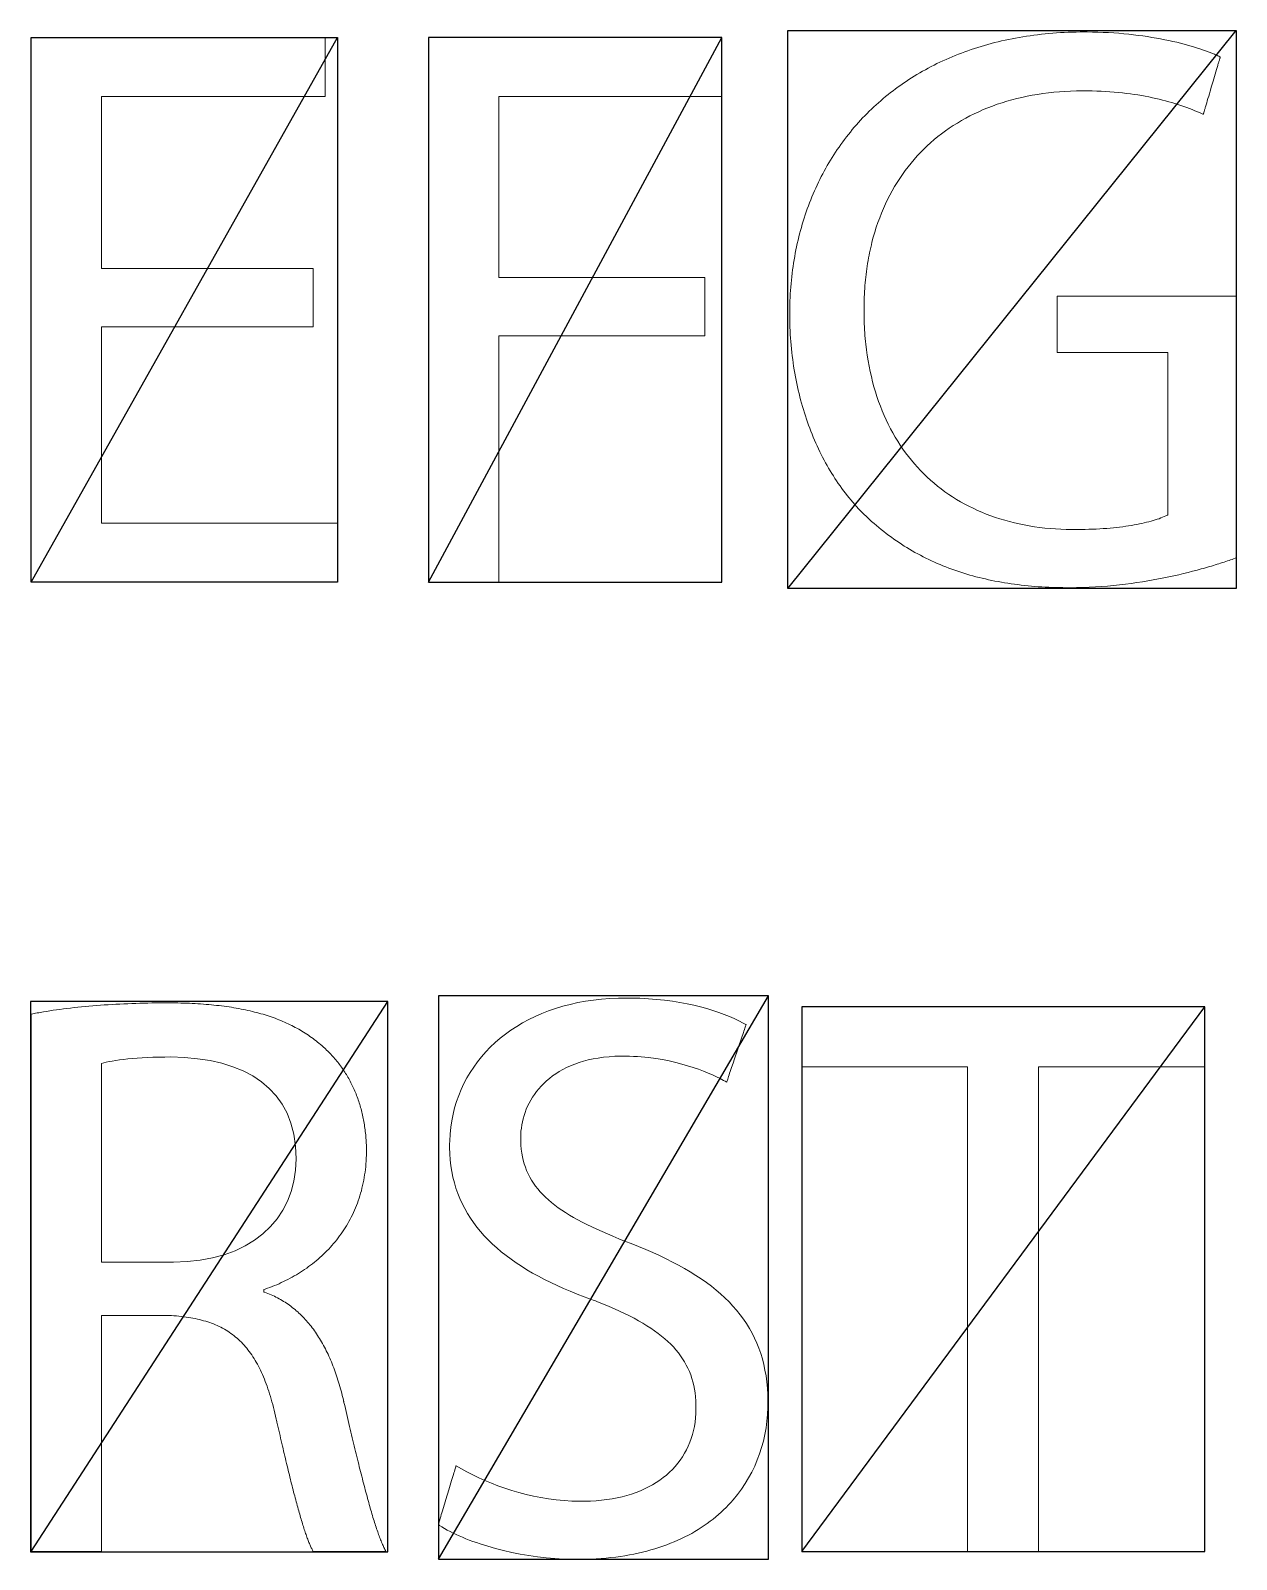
# Model space of a CAD drawing. Header units: millimetres. Extents: x 0 to 114, y 1 to 130.
# Drawn here: x 2.27 to 24.42, y 65.49 to 93.57 of the extents above; entities that cross this region are included whole.
import ezdxf

# ---------------------------------------------------------------- set-up
doc = ezdxf.new("R2010")
doc.units = ezdxf.units.MM
doc.header["$MEASUREMENT"] = 0
doc.layers.add('Layer 1', color=7, linetype='Continuous')

msp = doc.modelspace()

# ---------------------------------------------------------------- linework, layer by layer
for p, q in [((16.179, 83.326), (24.411, 93.572)), ((2.284, 83.443), (7.907, 93.443)), ((9.583, 83.443), (14.968, 93.443)), ((9.761, 65.497), (15.825, 75.841)), ((2.284, 65.64), (8.834, 75.736)), ((16.436, 65.64), (23.84, 75.64))]:
    msp.add_line(p, q)
for points in [[(16.179, 93.572), (24.411, 93.572), (24.411, 83.326), (16.179, 83.326)], [(7.907, 83.443), (2.284, 83.443), (2.284, 93.443), (7.907, 93.443)], [(9.583, 83.443), (14.968, 83.443), (14.968, 93.443), (9.583, 93.443)], [(9.761, 65.497), (15.825, 65.497), (15.825, 75.841), (9.761, 75.841)], [(2.272, 65.629), (8.834, 65.629), (8.834, 75.736), (2.272, 75.736)], [(16.436, 65.64), (23.84, 65.64), (23.84, 75.64), (16.436, 75.64)]]:
    msp.add_lwpolyline(points, close=True)
at = {"layer": 'Layer 1', "lineweight": 0}
for points in [[(24.419, 83.888), (24.393, 83.879), (24.366, 83.869), (24.339, 83.86), (24.311, 83.85), (24.283, 83.84), (24.253, 83.831), (24.223, 83.82), (24.193, 83.81), (24.161, 83.8), (24.129, 83.79), (24.097, 83.779), (24.063, 83.769), (24.029, 83.758), (23.995, 83.748), (23.959, 83.737), (23.923, 83.726), (23.887, 83.715), (23.85, 83.705), (23.812, 83.694), (23.774, 83.683), (23.735, 83.672), (23.696, 83.662), (23.615, 83.64), (23.532, 83.619), (23.447, 83.598), (23.359, 83.577), (23.27, 83.557), (23.179, 83.537), (23.085, 83.518), (22.99, 83.499), (22.892, 83.481), (22.793, 83.464), (22.693, 83.447), (22.59, 83.432), (22.486, 83.417), (22.38, 83.403), (22.272, 83.391), (22.163, 83.38), (22.053, 83.369), (21.941, 83.361), (21.828, 83.353), (21.714, 83.347), (21.598, 83.343), (21.481, 83.34), (21.363, 83.339), (21.348, 83.339), (21.332, 83.339), (21.299, 83.339), (21.233, 83.34), (21.167, 83.341), (21.102, 83.343), (21.037, 83.345), (20.972, 83.347), (20.907, 83.351), (20.843, 83.354), (20.78, 83.358), (20.716, 83.363), (20.653, 83.368), (20.591, 83.374), (20.528, 83.38), (20.467, 83.387), (20.405, 83.395), (20.344, 83.403), (20.283, 83.411), (20.222, 83.42), (20.162, 83.43), (20.102, 83.44), (20.042, 83.45), (19.983, 83.462), (19.924, 83.474), (19.866, 83.486), (19.808, 83.499), (19.75, 83.512), (19.692, 83.526), (19.635, 83.541), (19.578, 83.556), (19.522, 83.572), (19.466, 83.589), (19.41, 83.606), (19.355, 83.623), (19.3, 83.641), (19.245, 83.66), (19.191, 83.68), (19.136, 83.7), (19.083, 83.72), (19.029, 83.741), (18.976, 83.763), (18.924, 83.786), (18.871, 83.809), (18.819, 83.833), (18.768, 83.857), (18.716, 83.882), (18.666, 83.908), (18.615, 83.934), (18.565, 83.961), (18.515, 83.988), (18.465, 84.016), (18.416, 84.045), (18.367, 84.075), (18.319, 84.105), (18.27, 84.136), (18.222, 84.167), (18.175, 84.199), (18.128, 84.232), (18.081, 84.266), (18.034, 84.3), (17.988, 84.334), (17.943, 84.37), (17.897, 84.406), (17.852, 84.443), (17.807, 84.481), (17.763, 84.519), (17.719, 84.558), (17.675, 84.597), (17.632, 84.638), (17.61, 84.658), (17.591, 84.677), (17.554, 84.714), (17.517, 84.752), (17.48, 84.79), (17.444, 84.829), (17.408, 84.869), (17.373, 84.909), (17.338, 84.95), (17.304, 84.991), (17.27, 85.034), (17.237, 85.076), (17.204, 85.12), (17.171, 85.164), (17.139, 85.208), (17.107, 85.253), (17.076, 85.299), (17.046, 85.345), (17.016, 85.392), (16.986, 85.439), (16.957, 85.487), (16.928, 85.535), (16.9, 85.584), (16.872, 85.634), (16.845, 85.684), (16.819, 85.734), (16.793, 85.785), (16.767, 85.837), (16.742, 85.889), (16.717, 85.942), (16.693, 85.995), (16.67, 86.048), (16.647, 86.102), (16.625, 86.157), (16.603, 86.212), (16.582, 86.268), (16.561, 86.324), (16.541, 86.38), (16.521, 86.437), (16.502, 86.494), (16.484, 86.552), (16.466, 86.61), (16.448, 86.669), (16.432, 86.728), (16.415, 86.787), (16.4, 86.847), (16.385, 86.908), (16.371, 86.968), (16.357, 87.03), (16.344, 87.091), (16.331, 87.153), (16.319, 87.215), (16.308, 87.278), (16.297, 87.341), (16.287, 87.405), (16.278, 87.468), (16.269, 87.533), (16.261, 87.597), (16.253, 87.662), (16.246, 87.727), (16.24, 87.793), (16.235, 87.859), (16.23, 87.925), (16.225, 87.992), (16.222, 88.058), (16.219, 88.126), (16.217, 88.193), (16.215, 88.261), (16.214, 88.329), (16.214, 88.363), (16.214, 88.38), (16.214, 88.382), (16.214, 88.383), (16.214, 88.385), (16.214, 88.393), (16.214, 88.41), (16.215, 88.475), (16.217, 88.54), (16.219, 88.605), (16.222, 88.669), (16.225, 88.734), (16.229, 88.798), (16.234, 88.861), (16.24, 88.925), (16.246, 88.988), (16.252, 89.051), (16.26, 89.113), (16.268, 89.175), (16.276, 89.237), (16.286, 89.299), (16.295, 89.36), (16.306, 89.421), (16.317, 89.482), (16.329, 89.542), (16.341, 89.602), (16.354, 89.662), (16.368, 89.722), (16.382, 89.781), (16.397, 89.839), (16.412, 89.898), (16.429, 89.956), (16.445, 90.014), (16.463, 90.071), (16.48, 90.128), (16.499, 90.185), (16.518, 90.241), (16.538, 90.297), (16.558, 90.353), (16.579, 90.408), (16.601, 90.463), (16.623, 90.518), (16.645, 90.572), (16.669, 90.626), (16.693, 90.679), (16.717, 90.732), (16.742, 90.785), (16.768, 90.837), (16.794, 90.889), (16.821, 90.94), (16.848, 90.991), (16.876, 91.042), (16.905, 91.092), (16.934, 91.142), (16.964, 91.192), (16.994, 91.241), (17.025, 91.289), (17.056, 91.337), (17.088, 91.385), (17.121, 91.433), (17.154, 91.479), (17.187, 91.526), (17.222, 91.572), (17.256, 91.618), (17.292, 91.663), (17.328, 91.707), (17.364, 91.752), (17.401, 91.795), (17.439, 91.839), (17.477, 91.882), (17.515, 91.924), (17.554, 91.966), (17.594, 92.007), (17.634, 92.048), (17.675, 92.089), (17.717, 92.129), (17.758, 92.169), (17.801, 92.208), (17.844, 92.246), (17.887, 92.284), (17.931, 92.322), (17.976, 92.359), (18.021, 92.395), (18.066, 92.432), (18.112, 92.467), (18.159, 92.502), (18.206, 92.537), (18.254, 92.571), (18.302, 92.604), (18.351, 92.637), (18.4, 92.67), (18.45, 92.702), (18.5, 92.733), (18.55, 92.764), (18.602, 92.794), (18.653, 92.824), (18.706, 92.853), (18.758, 92.882), (18.812, 92.91), (18.865, 92.937), (18.919, 92.964), (18.974, 92.991), (19.029, 93.017), (19.085, 93.042), (19.141, 93.066), (19.198, 93.091), (19.255, 93.114), (19.313, 93.137), (19.371, 93.159), (19.429, 93.181), (19.488, 93.202), (19.548, 93.223), (19.608, 93.243), (19.668, 93.262), (19.729, 93.281), (19.791, 93.299), (19.853, 93.317), (19.915, 93.334), (19.978, 93.35), (20.041, 93.366), (20.105, 93.381), (20.169, 93.395), (20.233, 93.409), (20.299, 93.422), (20.364, 93.435), (20.43, 93.447), (20.497, 93.458), (20.563, 93.468), (20.631, 93.478), (20.699, 93.488), (20.767, 93.496), (20.836, 93.504), (20.905, 93.511), (20.974, 93.518), (21.044, 93.524), (21.115, 93.529), (21.185, 93.534), (21.257, 93.538), (21.328, 93.541), (21.401, 93.543), (21.473, 93.545), (21.546, 93.546), (21.62, 93.547), (21.629, 93.547), (21.632, 93.547), (21.639, 93.547), (21.651, 93.547), (21.677, 93.547), (21.777, 93.545), (21.876, 93.543), (21.974, 93.539), (22.07, 93.535), (22.165, 93.529), (22.258, 93.522), (22.35, 93.514), (22.441, 93.505), (22.529, 93.495), (22.616, 93.484), (22.702, 93.473), (22.786, 93.46), (22.868, 93.447), (22.948, 93.433), (23.026, 93.419), (23.103, 93.404), (23.178, 93.388), (23.251, 93.372), (23.322, 93.356), (23.391, 93.339), (23.458, 93.321), (23.523, 93.304), (23.586, 93.286), (23.647, 93.267), (23.706, 93.249), (23.763, 93.23), (23.817, 93.211), (23.869, 93.193), (23.919, 93.174), (23.967, 93.155), (24.013, 93.136), (24.034, 93.127), (24.056, 93.118), (24.076, 93.108), (24.096, 93.099), (24.116, 93.09), (24.12, 93.088), (24.122, 93.087), (24.122, 93.087), (24.122, 93.087), (24.122, 93.087), (24.121, 93.085), (24.121, 93.082), (24.119, 93.078), (24.118, 93.073), (24.116, 93.066), (24.114, 93.059), (24.111, 93.05), (24.108, 93.04), (24.105, 93.03), (24.102, 93.018), (24.098, 93.005), (24.094, 92.992), (24.089, 92.977), (24.085, 92.962), (24.08, 92.946), (24.075, 92.929), (24.07, 92.912), (24.065, 92.894), (24.059, 92.875), (24.054, 92.856), (24.042, 92.816), (24.029, 92.774), (24.016, 92.73), (24.003, 92.686), (23.99, 92.64), (23.963, 92.548), (23.935, 92.456), (23.922, 92.411), (23.909, 92.367), (23.896, 92.324), (23.884, 92.283), (23.873, 92.244), (23.867, 92.225), (23.862, 92.207), (23.857, 92.19), (23.852, 92.173), (23.847, 92.157), (23.843, 92.142), (23.838, 92.128), (23.834, 92.114), (23.831, 92.102), (23.827, 92.09), (23.824, 92.079), (23.821, 92.07), (23.819, 92.061), (23.816, 92.054), (23.814, 92.047), (23.813, 92.042), (23.812, 92.038), (23.811, 92.035), (23.81, 92.034), (23.81, 92.033), (23.81, 92.033), (23.81, 92.033), (23.81, 92.034), (23.807, 92.035), (23.801, 92.038), (23.754, 92.058), (23.705, 92.079), (23.656, 92.099), (23.607, 92.119), (23.556, 92.138), (23.505, 92.158), (23.453, 92.176), (23.399, 92.195), (23.345, 92.213), (23.29, 92.23), (23.234, 92.248), (23.177, 92.264), (23.119, 92.28), (23.059, 92.296), (22.999, 92.311), (22.937, 92.326), (22.875, 92.339), (22.811, 92.353), (22.745, 92.365), (22.679, 92.377), (22.611, 92.389), (22.542, 92.399), (22.471, 92.409), (22.399, 92.418), (22.325, 92.427), (22.25, 92.434), (22.174, 92.441), (22.096, 92.447), (22.016, 92.452), (21.935, 92.456), (21.852, 92.46), (21.768, 92.462), (21.682, 92.463), (21.638, 92.464), (21.616, 92.464), (21.605, 92.464), (21.602, 92.464), (21.601, 92.464), (21.6, 92.464), (21.599, 92.464), (21.585, 92.464), (21.479, 92.463), (21.374, 92.459), (21.27, 92.454), (21.167, 92.447), (21.065, 92.438), (20.965, 92.427), (20.865, 92.415), (20.767, 92.4), (20.67, 92.384), (20.574, 92.365), (20.48, 92.345), (20.387, 92.323), (20.295, 92.299), (20.204, 92.274), (20.114, 92.246), (20.026, 92.217), (19.939, 92.186), (19.854, 92.153), (19.769, 92.119), (19.687, 92.082), (19.605, 92.044), (19.525, 92.004), (19.446, 91.963), (19.369, 91.919), (19.293, 91.874), (19.219, 91.828), (19.146, 91.779), (19.074, 91.729), (19.004, 91.677), (18.936, 91.624), (18.869, 91.569), (18.803, 91.512), (18.739, 91.454), (18.677, 91.394), (18.616, 91.332), (18.557, 91.269), (18.499, 91.204), (18.443, 91.138), (18.389, 91.07), (18.336, 91), (18.285, 90.929), (18.235, 90.856), (18.187, 90.782), (18.141, 90.707), (18.097, 90.629), (18.054, 90.551), (18.013, 90.47), (17.974, 90.389), (17.937, 90.306), (17.901, 90.221), (17.867, 90.135), (17.835, 90.047), (17.805, 89.958), (17.776, 89.868), (17.75, 89.776), (17.725, 89.683), (17.714, 89.636), (17.702, 89.588), (17.692, 89.54), (17.681, 89.492), (17.672, 89.444), (17.662, 89.395), (17.654, 89.346), (17.645, 89.296), (17.637, 89.246), (17.63, 89.196), (17.623, 89.145), (17.617, 89.094), (17.611, 89.043), (17.606, 88.992), (17.601, 88.94), (17.596, 88.887), (17.592, 88.835), (17.589, 88.782), (17.586, 88.729), (17.584, 88.675), (17.582, 88.621), (17.58, 88.567), (17.579, 88.513), (17.579, 88.458), (17.58, 88.347), (17.581, 88.292), (17.582, 88.237), (17.584, 88.183), (17.587, 88.129), (17.59, 88.075), (17.593, 88.022), (17.597, 87.969), (17.602, 87.916), (17.607, 87.864), (17.612, 87.812), (17.625, 87.709), (17.639, 87.608), (17.655, 87.508), (17.672, 87.409), (17.692, 87.312), (17.714, 87.216), (17.737, 87.122), (17.762, 87.029), (17.789, 86.938), (17.817, 86.848), (17.848, 86.76), (17.88, 86.673), (17.914, 86.587), (17.949, 86.503), (17.986, 86.421), (18.025, 86.34), (18.066, 86.26), (18.108, 86.182), (18.152, 86.106), (18.198, 86.031), (18.245, 85.958), (18.293, 85.886), (18.344, 85.816), (18.396, 85.748), (18.449, 85.681), (18.504, 85.616), (18.56, 85.552), (18.618, 85.49), (18.678, 85.43), (18.739, 85.371), (18.801, 85.314), (18.865, 85.258), (18.931, 85.204), (18.998, 85.152), (19.066, 85.102), (19.136, 85.053), (19.207, 85.006), (19.279, 84.961), (19.353, 84.917), (19.428, 84.875), (19.504, 84.835), (19.582, 84.797), (19.661, 84.76), (19.742, 84.725), (19.823, 84.692), (19.906, 84.66), (19.991, 84.631), (20.076, 84.603), (20.163, 84.577), (20.251, 84.553), (20.34, 84.531), (20.43, 84.51), (20.522, 84.491), (20.614, 84.475), (20.708, 84.46), (20.803, 84.446), (20.899, 84.435), (20.996, 84.426), (21.094, 84.418), (21.194, 84.413), (21.294, 84.409), (21.396, 84.407), (21.421, 84.407), (21.434, 84.407), (21.437, 84.407), (21.438, 84.407), (21.44, 84.407), (21.459, 84.407), (21.496, 84.408), (21.568, 84.408), (21.639, 84.41), (21.709, 84.412), (21.777, 84.414), (21.844, 84.417), (21.91, 84.421), (21.974, 84.425), (22.037, 84.429), (22.099, 84.435), (22.159, 84.44), (22.217, 84.446), (22.274, 84.453), (22.33, 84.46), (22.385, 84.467), (22.438, 84.475), (22.489, 84.483), (22.54, 84.492), (22.588, 84.5), (22.636, 84.51), (22.682, 84.519), (22.726, 84.529), (22.769, 84.54), (22.811, 84.55), (22.851, 84.561), (22.89, 84.572), (22.927, 84.584), (22.963, 84.595), (22.998, 84.607), (23.031, 84.62), (23.063, 84.632), (23.093, 84.644), (23.121, 84.657), (23.149, 84.67), (23.155, 84.673), (23.157, 84.674), (23.158, 84.674), (23.158, 84.674), (23.158, 84.675), (23.158, 84.676), (23.158, 84.678), (23.158, 84.681), (23.158, 84.685), (23.158, 84.689), (23.158, 84.695), (23.158, 84.702), (23.158, 84.709), (23.158, 84.717), (23.158, 84.726), (23.158, 84.736), (23.158, 84.747), (23.158, 84.758), (23.158, 84.77), (23.158, 84.783), (23.158, 84.797), (23.158, 84.811), (23.158, 84.826), (23.158, 84.842), (23.158, 84.859), (23.158, 84.876), (23.158, 84.894), (23.158, 84.912), (23.158, 84.931), (23.158, 84.951), (23.158, 84.971), (23.158, 85.014), (23.158, 85.058), (23.158, 85.105), (23.158, 85.154), (23.158, 85.204), (23.158, 85.257), (23.158, 85.311), (23.158, 85.366), (23.158, 85.423), (23.158, 85.481), (23.158, 85.541), (23.158, 85.602), (23.158, 85.663), (23.158, 85.726), (23.158, 85.789), (23.158, 85.853), (23.158, 85.982), (23.158, 86.113), (23.158, 86.375), (23.158, 86.504), (23.158, 86.567), (23.158, 86.63), (23.158, 86.693), (23.158, 86.754), (23.158, 86.814), (23.158, 86.873), (23.158, 86.931), (23.158, 86.987), (23.158, 87.042), (23.158, 87.096), (23.158, 87.147), (23.158, 87.197), (23.158, 87.245), (23.158, 87.291), (23.158, 87.335), (23.158, 87.376), (23.158, 87.396), (23.158, 87.415), (23.158, 87.434), (23.158, 87.452), (23.158, 87.469), (23.158, 87.486), (23.158, 87.502), (23.158, 87.517), (23.158, 87.531), (23.158, 87.545), (23.158, 87.558), (23.158, 87.571), (23.158, 87.582), (23.158, 87.593), (23.158, 87.603), (23.158, 87.612), (23.158, 87.621), (23.158, 87.628), (23.158, 87.635), (23.158, 87.641), (23.158, 87.646), (23.158, 87.65), (23.158, 87.653), (23.158, 87.655), (23.158, 87.656), (23.158, 87.657), (23.157, 87.657), (23.156, 87.657), (23.154, 87.657), (23.152, 87.657), (23.149, 87.657), (23.146, 87.657), (23.141, 87.657), (23.137, 87.657), (23.126, 87.657), (23.112, 87.657), (23.097, 87.657), (23.079, 87.657), (23.059, 87.657), (23.038, 87.657), (23.015, 87.657), (22.989, 87.657), (22.963, 87.657), (22.934, 87.657), (22.904, 87.657), (22.873, 87.657), (22.84, 87.657), (22.806, 87.657), (22.77, 87.657), (22.734, 87.657), (22.696, 87.657), (22.658, 87.657), (22.618, 87.657), (22.578, 87.657), (22.537, 87.657), (22.495, 87.657), (22.452, 87.657), (22.366, 87.657), (22.278, 87.657), (22.189, 87.657), (22.011, 87.657), (21.922, 87.657), (21.836, 87.657), (21.793, 87.657), (21.751, 87.657), (21.71, 87.657), (21.67, 87.657), (21.63, 87.657), (21.591, 87.657), (21.553, 87.657), (21.517, 87.657), (21.481, 87.657), (21.447, 87.657), (21.414, 87.657), (21.382, 87.657), (21.352, 87.657), (21.323, 87.657), (21.296, 87.657), (21.271, 87.657), (21.247, 87.657), (21.226, 87.657), (21.206, 87.657), (21.188, 87.657), (21.172, 87.657), (21.158, 87.657), (21.147, 87.657), (21.138, 87.657), (21.134, 87.657), (21.131, 87.657), (21.129, 87.657), (21.127, 87.657), (21.126, 87.657), (21.125, 87.657), (21.125, 87.657), (21.125, 87.659), (21.125, 87.662), (21.125, 87.666), (21.125, 87.671), (21.125, 87.678), (21.125, 87.685), (21.125, 87.694), (21.125, 87.704), (21.125, 87.715), (21.125, 87.726), (21.125, 87.739), (21.125, 87.752), (21.125, 87.767), (21.125, 87.782), (21.125, 87.798), (21.125, 87.814), (21.125, 87.832), (21.125, 87.85), (21.125, 87.887), (21.125, 87.927), (21.125, 87.968), (21.125, 88.011), (21.125, 88.055), (21.125, 88.146), (21.125, 88.237), (21.125, 88.282), (21.125, 88.326), (21.125, 88.369), (21.125, 88.411), (21.125, 88.452), (21.125, 88.49), (21.125, 88.508), (21.125, 88.526), (21.125, 88.543), (21.125, 88.559), (21.125, 88.575), (21.125, 88.59), (21.125, 88.604), (21.125, 88.617), (21.125, 88.629), (21.125, 88.641), (21.125, 88.651), (21.125, 88.661), (21.125, 88.669), (21.125, 88.676), (21.125, 88.682), (21.125, 88.687), (21.125, 88.691), (21.125, 88.694), (21.125, 88.695), (21.125, 88.695), (21.125, 88.695), (21.127, 88.695), (21.13, 88.695), (21.133, 88.695), (21.138, 88.695), (21.144, 88.695), (21.15, 88.695), (21.158, 88.695), (21.167, 88.695), (21.176, 88.695), (21.186, 88.695), (21.198, 88.695), (21.21, 88.695), (21.223, 88.695), (21.236, 88.695), (21.251, 88.695), (21.266, 88.695), (21.283, 88.695), (21.3, 88.695), (21.317, 88.695), (21.336, 88.695), (21.355, 88.695), (21.375, 88.695), (21.396, 88.695), (21.417, 88.695), (21.439, 88.695), (21.462, 88.695), (21.485, 88.695), (21.509, 88.695), (21.534, 88.695), (21.559, 88.695), (21.611, 88.695), (21.665, 88.695), (21.721, 88.695), (21.78, 88.695), (21.84, 88.695), (21.901, 88.695), (21.965, 88.695), (22.029, 88.695), (22.095, 88.695), (22.163, 88.695), (22.231, 88.695), (22.3, 88.695), (22.37, 88.695), (22.512, 88.695), (22.656, 88.695), (22.945, 88.695), (23.088, 88.695), (23.159, 88.695), (23.23, 88.695), (23.299, 88.695), (23.367, 88.695), (23.435, 88.695), (23.501, 88.695), (23.566, 88.695), (23.63, 88.695), (23.692, 88.695), (23.752, 88.695), (23.811, 88.695), (23.867, 88.695), (23.922, 88.695), (23.974, 88.695), (24, 88.695), (24.025, 88.695), (24.049, 88.695), (24.072, 88.695), (24.095, 88.695), (24.118, 88.695), (24.139, 88.695), (24.16, 88.695), (24.18, 88.695), (24.2, 88.695), (24.219, 88.695), (24.237, 88.695), (24.254, 88.695), (24.271, 88.695), (24.286, 88.695), (24.301, 88.695), (24.316, 88.695), (24.329, 88.695), (24.341, 88.695), (24.353, 88.695), (24.364, 88.695), (24.373, 88.695), (24.382, 88.695), (24.39, 88.695), (24.397, 88.695), (24.403, 88.695), (24.408, 88.695), (24.412, 88.695), (24.415, 88.695), (24.418, 88.695), (24.419, 88.695), (24.419, 88.695), (24.419, 88.693), (24.419, 88.69), (24.419, 88.686), (24.419, 88.68), (24.419, 88.672), (24.419, 88.663), (24.419, 88.653), (24.419, 88.641), (24.419, 88.628), (24.419, 88.614), (24.419, 88.598), (24.419, 88.581), (24.419, 88.563), (24.419, 88.543), (24.419, 88.523), (24.419, 88.501), (24.419, 88.478), (24.419, 88.454), (24.419, 88.428), (24.419, 88.402), (24.419, 88.374), (24.419, 88.346), (24.419, 88.316), (24.419, 88.285), (24.419, 88.254), (24.419, 88.221), (24.419, 88.188), (24.419, 88.153), (24.419, 88.118), (24.419, 88.082), (24.419, 88.044), (24.419, 88.006), (24.419, 87.968), (24.419, 87.928), (24.419, 87.888), (24.419, 87.847), (24.419, 87.805), (24.419, 87.763), (24.419, 87.72), (24.419, 87.676), (24.419, 87.631), (24.419, 87.586), (24.419, 87.495), (24.419, 87.401), (24.419, 87.305), (24.419, 87.207), (24.419, 87.108), (24.419, 87.007), (24.419, 86.905), (24.419, 86.802), (24.419, 86.698), (24.419, 86.489), (24.419, 86.067), (24.419, 85.857), (24.419, 85.754), (24.419, 85.651), (24.419, 85.549), (24.419, 85.449), (24.419, 85.35), (24.419, 85.253), (24.419, 85.157), (24.419, 85.064), (24.419, 84.973), (24.419, 84.928), (24.419, 84.884), (24.419, 84.841), (24.419, 84.798), (24.419, 84.756), (24.419, 84.714), (24.419, 84.674), (24.419, 84.634), (24.419, 84.595), (24.419, 84.556), (24.419, 84.519), (24.419, 84.482), (24.419, 84.447), (24.419, 84.412), (24.419, 84.378), (24.419, 84.345), (24.419, 84.313), (24.419, 84.281), (24.419, 84.251), (24.419, 84.222), (24.419, 84.194), (24.419, 84.167), (24.419, 84.141), (24.419, 84.117), (24.419, 84.093), (24.419, 84.071), (24.419, 84.049), (24.419, 84.029), (24.419, 84.011), (24.419, 83.993), (24.419, 83.977), (24.419, 83.962), (24.419, 83.948), (24.419, 83.936), (24.419, 83.925), (24.419, 83.915), (24.419, 83.907), (24.419, 83.9), (24.419, 83.895), (24.419, 83.891), (24.419, 83.889), (24.419, 83.888)], [(2.284, 75.507), (2.311, 75.512), (2.338, 75.518), (2.365, 75.523), (2.393, 75.528), (2.421, 75.533), (2.45, 75.538), (2.478, 75.543), (2.507, 75.548), (2.566, 75.558), (2.626, 75.568), (2.687, 75.577), (2.749, 75.586), (2.812, 75.594), (2.876, 75.603), (2.94, 75.611), (3.006, 75.619), (3.072, 75.626), (3.139, 75.633), (3.207, 75.64), (3.275, 75.647), (3.344, 75.653), (3.413, 75.659), (3.484, 75.665), (3.554, 75.67), (3.625, 75.675), (3.697, 75.68), (3.769, 75.685), (3.841, 75.689), (3.913, 75.693), (3.986, 75.696), (4.059, 75.699), (4.132, 75.702), (4.206, 75.705), (4.279, 75.707), (4.353, 75.709), (4.426, 75.711), (4.5, 75.712), (4.573, 75.713), (4.646, 75.714), (4.72, 75.714), (4.756, 75.714), (4.761, 75.714), (4.762, 75.714), (4.764, 75.714), (4.767, 75.714), (4.781, 75.714), (4.81, 75.714), (4.865, 75.714), (4.921, 75.713), (4.976, 75.712), (5.03, 75.711), (5.083, 75.71), (5.137, 75.708), (5.189, 75.706), (5.241, 75.703), (5.293, 75.701), (5.344, 75.698), (5.395, 75.694), (5.445, 75.691), (5.494, 75.687), (5.543, 75.683), (5.592, 75.678), (5.64, 75.674), (5.688, 75.668), (5.735, 75.663), (5.781, 75.657), (5.827, 75.652), (5.873, 75.645), (5.918, 75.639), (5.963, 75.632), (6.007, 75.625), (6.051, 75.617), (6.094, 75.609), (6.137, 75.601), (6.179, 75.593), (6.221, 75.584), (6.263, 75.575), (6.304, 75.566), (6.345, 75.556), (6.385, 75.546), (6.425, 75.536), (6.464, 75.526), (6.503, 75.515), (6.541, 75.504), (6.579, 75.492), (6.617, 75.48), (6.654, 75.468), (6.691, 75.456), (6.727, 75.443), (6.763, 75.43), (6.799, 75.416), (6.834, 75.402), (6.869, 75.388), (6.903, 75.374), (6.937, 75.359), (6.971, 75.344), (7.004, 75.329), (7.037, 75.313), (7.07, 75.297), (7.102, 75.28), (7.134, 75.264), (7.165, 75.247), (7.196, 75.229), (7.227, 75.212), (7.257, 75.194), (7.287, 75.175), (7.317, 75.156), (7.346, 75.137), (7.375, 75.118), (7.404, 75.098), (7.432, 75.078), (7.46, 75.058), (7.488, 75.037), (7.515, 75.016), (7.542, 74.994), (7.569, 74.972), (7.595, 74.95), (7.621, 74.928), (7.647, 74.905), (7.654, 74.899), (7.655, 74.898), (7.656, 74.897), (7.659, 74.894), (7.669, 74.885), (7.69, 74.867), (7.71, 74.848), (7.73, 74.829), (7.749, 74.809), (7.769, 74.79), (7.788, 74.77), (7.807, 74.75), (7.825, 74.729), (7.844, 74.709), (7.862, 74.688), (7.879, 74.667), (7.897, 74.646), (7.914, 74.624), (7.931, 74.602), (7.948, 74.58), (7.965, 74.558), (7.981, 74.535), (7.997, 74.513), (8.013, 74.49), (8.028, 74.466), (8.043, 74.443), (8.058, 74.419), (8.073, 74.396), (8.087, 74.372), (8.101, 74.347), (8.115, 74.323), (8.129, 74.298), (8.142, 74.273), (8.155, 74.248), (8.168, 74.223), (8.18, 74.198), (8.192, 74.172), (8.204, 74.146), (8.216, 74.12), (8.227, 74.094), (8.238, 74.067), (8.249, 74.041), (8.26, 74.014), (8.27, 73.987), (8.28, 73.96), (8.289, 73.933), (8.299, 73.905), (8.308, 73.878), (8.317, 73.85), (8.325, 73.822), (8.333, 73.794), (8.341, 73.765), (8.349, 73.737), (8.356, 73.708), (8.363, 73.68), (8.37, 73.651), (8.376, 73.622), (8.382, 73.592), (8.388, 73.563), (8.394, 73.534), (8.399, 73.504), (8.404, 73.474), (8.408, 73.444), (8.413, 73.414), (8.417, 73.384), (8.42, 73.354), (8.424, 73.323), (8.427, 73.293), (8.43, 73.262), (8.432, 73.231), (8.434, 73.201), (8.436, 73.17), (8.438, 73.138), (8.439, 73.107), (8.44, 73.076), (8.44, 73.044), (8.441, 73.013), (8.441, 73.005), (8.441, 73.001), (8.441, 72.999), (8.441, 72.995), (8.441, 72.968), (8.44, 72.915), (8.438, 72.862), (8.435, 72.809), (8.431, 72.757), (8.427, 72.705), (8.421, 72.654), (8.415, 72.604), (8.408, 72.554), (8.4, 72.504), (8.391, 72.455), (8.381, 72.406), (8.37, 72.358), (8.359, 72.311), (8.347, 72.264), (8.334, 72.217), (8.32, 72.171), (8.305, 72.126), (8.29, 72.081), (8.274, 72.036), (8.257, 71.992), (8.24, 71.949), (8.221, 71.906), (8.202, 71.864), (8.183, 71.822), (8.162, 71.781), (8.141, 71.74), (8.119, 71.7), (8.097, 71.66), (8.074, 71.621), (8.05, 71.582), (8.025, 71.544), (8, 71.507), (7.975, 71.47), (7.948, 71.433), (7.921, 71.397), (7.894, 71.362), (7.866, 71.327), (7.837, 71.293), (7.808, 71.259), (7.778, 71.225), (7.747, 71.193), (7.716, 71.161), (7.685, 71.129), (7.653, 71.098), (7.62, 71.067), (7.587, 71.038), (7.554, 71.008), (7.52, 70.979), (7.485, 70.951), (7.45, 70.923), (7.415, 70.896), (7.379, 70.869), (7.343, 70.843), (7.306, 70.818), (7.269, 70.793), (7.231, 70.769), (7.193, 70.745), (7.155, 70.721), (7.116, 70.699), (7.077, 70.677), (7.037, 70.655), (6.998, 70.634), (6.957, 70.614), (6.917, 70.594), (6.876, 70.575), (6.835, 70.556), (6.793, 70.538), (6.751, 70.52), (6.709, 70.503), (6.667, 70.487), (6.624, 70.471), (6.581, 70.456), (6.56, 70.448), (6.557, 70.448), (6.557, 70.447), (6.557, 70.447), (6.557, 70.447), (6.557, 70.447), (6.557, 70.447), (6.557, 70.447), (6.557, 70.447), (6.557, 70.447), (6.557, 70.446), (6.557, 70.444), (6.557, 70.442), (6.557, 70.44), (6.557, 70.437), (6.557, 70.433), (6.557, 70.419), (6.557, 70.412), (6.557, 70.409), (6.557, 70.407), (6.557, 70.405), (6.557, 70.404), (6.557, 70.403), (6.557, 70.403), (6.557, 70.403), (6.557, 70.403), (6.557, 70.403), (6.557, 70.403), (6.558, 70.402), (6.566, 70.4), (6.597, 70.388), (6.628, 70.377), (6.659, 70.364), (6.689, 70.351), (6.719, 70.338), (6.749, 70.324), (6.778, 70.31), (6.807, 70.295), (6.836, 70.28), (6.864, 70.264), (6.892, 70.248), (6.919, 70.231), (6.947, 70.214), (6.974, 70.196), (7, 70.178), (7.027, 70.16), (7.053, 70.141), (7.078, 70.121), (7.104, 70.101), (7.129, 70.081), (7.153, 70.06), (7.178, 70.038), (7.202, 70.016), (7.225, 69.994), (7.249, 69.971), (7.272, 69.948), (7.295, 69.924), (7.317, 69.9), (7.339, 69.876), (7.361, 69.851), (7.383, 69.825), (7.404, 69.799), (7.425, 69.773), (7.445, 69.746), (7.466, 69.719), (7.486, 69.691), (7.505, 69.663), (7.525, 69.635), (7.544, 69.606), (7.563, 69.576), (7.581, 69.547), (7.599, 69.516), (7.617, 69.486), (7.635, 69.455), (7.652, 69.423), (7.67, 69.391), (7.686, 69.359), (7.703, 69.326), (7.719, 69.293), (7.735, 69.26), (7.751, 69.226), (7.766, 69.191), (7.781, 69.156), (7.796, 69.121), (7.81, 69.086), (7.825, 69.05), (7.839, 69.013), (7.852, 68.977), (7.866, 68.939), (7.879, 68.902), (7.892, 68.864), (7.905, 68.826), (7.917, 68.787), (7.929, 68.748), (7.941, 68.708), (7.953, 68.669), (7.964, 68.628), (7.975, 68.588), (7.986, 68.547), (7.997, 68.505), (8.007, 68.464), (8.017, 68.421), (8.022, 68.4), (8.024, 68.39), (8.025, 68.387), (8.025, 68.386), (8.026, 68.384), (8.027, 68.377), (8.041, 68.32), (8.054, 68.264), (8.067, 68.208), (8.08, 68.152), (8.093, 68.097), (8.106, 68.043), (8.119, 67.989), (8.131, 67.936), (8.144, 67.883), (8.156, 67.83), (8.169, 67.778), (8.181, 67.727), (8.193, 67.676), (8.205, 67.625), (8.217, 67.576), (8.229, 67.526), (8.241, 67.477), (8.253, 67.429), (8.264, 67.381), (8.276, 67.334), (8.288, 67.287), (8.299, 67.241), (8.31, 67.195), (8.322, 67.15), (8.333, 67.105), (8.344, 67.061), (8.355, 67.018), (8.366, 66.975), (8.377, 66.932), (8.388, 66.89), (8.398, 66.849), (8.409, 66.808), (8.42, 66.768), (8.43, 66.728), (8.441, 66.689), (8.451, 66.651), (8.462, 66.613), (8.472, 66.575), (8.482, 66.538), (8.492, 66.502), (8.502, 66.466), (8.512, 66.431), (8.522, 66.397), (8.532, 66.363), (8.542, 66.329), (8.552, 66.297), (8.561, 66.264), (8.571, 66.233), (8.581, 66.202), (8.59, 66.171), (8.6, 66.141), (8.609, 66.112), (8.619, 66.083), (8.628, 66.055), (8.637, 66.028), (8.647, 66.001), (8.656, 65.975), (8.665, 65.949), (8.674, 65.924), (8.683, 65.9), (8.692, 65.876), (8.701, 65.853), (8.71, 65.831), (8.719, 65.809), (8.728, 65.787), (8.736, 65.767), (8.745, 65.747), (8.754, 65.727), (8.763, 65.709), (8.771, 65.691), (8.78, 65.673), (8.788, 65.656), (8.797, 65.64), (8.797, 65.64), (8.796, 65.64), (8.795, 65.64), (8.794, 65.64), (8.792, 65.64), (8.79, 65.64), (8.788, 65.64), (8.785, 65.64), (8.782, 65.64), (8.779, 65.64), (8.775, 65.64), (8.771, 65.64), (8.767, 65.64), (8.763, 65.64), (8.758, 65.64), (8.752, 65.64), (8.747, 65.64), (8.741, 65.64), (8.729, 65.64), (8.715, 65.64), (8.701, 65.64), (8.685, 65.64), (8.669, 65.64), (8.651, 65.64), (8.633, 65.64), (8.614, 65.64), (8.594, 65.64), (8.573, 65.64), (8.552, 65.64), (8.53, 65.64), (8.507, 65.64), (8.484, 65.64), (8.46, 65.64), (8.436, 65.64), (8.411, 65.64), (8.385, 65.64), (8.36, 65.64), (8.334, 65.64), (8.307, 65.64), (8.254, 65.64), (8.2, 65.64), (8.145, 65.64), (8.036, 65.64), (7.982, 65.64), (7.929, 65.64), (7.903, 65.64), (7.877, 65.64), (7.851, 65.64), (7.826, 65.64), (7.802, 65.64), (7.778, 65.64), (7.755, 65.64), (7.732, 65.64), (7.71, 65.64), (7.688, 65.64), (7.667, 65.64), (7.647, 65.64), (7.628, 65.64), (7.61, 65.64), (7.592, 65.64), (7.575, 65.64), (7.56, 65.64), (7.545, 65.64), (7.531, 65.64), (7.519, 65.64), (7.513, 65.64), (7.508, 65.64), (7.502, 65.64), (7.497, 65.64), (7.493, 65.64), (7.488, 65.64), (7.484, 65.64), (7.48, 65.64), (7.477, 65.64), (7.474, 65.64), (7.471, 65.64), (7.469, 65.64), (7.467, 65.64), (7.465, 65.64), (7.464, 65.64), (7.463, 65.64), (7.462, 65.64), (7.462, 65.64), (7.462, 65.64), (7.461, 65.64), (7.461, 65.641), (7.461, 65.642), (7.459, 65.644), (7.456, 65.65), (7.449, 65.663), (7.442, 65.676), (7.435, 65.69), (7.428, 65.704), (7.421, 65.719), (7.414, 65.735), (7.407, 65.751), (7.4, 65.768), (7.392, 65.785), (7.385, 65.803), (7.378, 65.822), (7.37, 65.842), (7.362, 65.862), (7.355, 65.882), (7.347, 65.903), (7.339, 65.925), (7.331, 65.947), (7.324, 65.97), (7.316, 65.994), (7.308, 66.018), (7.299, 66.043), (7.291, 66.068), (7.283, 66.094), (7.275, 66.121), (7.266, 66.148), (7.258, 66.175), (7.249, 66.204), (7.241, 66.232), (7.232, 66.262), (7.223, 66.292), (7.215, 66.322), (7.206, 66.353), (7.197, 66.385), (7.188, 66.417), (7.179, 66.449), (7.17, 66.483), (7.16, 66.516), (7.151, 66.551), (7.142, 66.585), (7.133, 66.621), (7.123, 66.657), (7.114, 66.693), (7.104, 66.73), (7.094, 66.767), (7.085, 66.805), (7.075, 66.844), (7.065, 66.883), (7.055, 66.922), (7.045, 66.962), (7.035, 67.003), (7.025, 67.044), (7.015, 67.085), (7.005, 67.127), (6.994, 67.17), (6.984, 67.213), (6.973, 67.256), (6.963, 67.3), (6.952, 67.344), (6.942, 67.389), (6.931, 67.435), (6.92, 67.48), (6.909, 67.527), (6.898, 67.573), (6.887, 67.621), (6.876, 67.668), (6.865, 67.716), (6.854, 67.765), (6.843, 67.814), (6.832, 67.863), (6.82, 67.913), (6.809, 67.964), (6.797, 68.014), (6.794, 68.027), (6.791, 68.041), (6.785, 68.069), (6.773, 68.125), (6.76, 68.179), (6.747, 68.233), (6.734, 68.285), (6.72, 68.337), (6.706, 68.388), (6.692, 68.437), (6.677, 68.486), (6.662, 68.534), (6.647, 68.581), (6.631, 68.627), (6.616, 68.673), (6.599, 68.717), (6.583, 68.76), (6.566, 68.803), (6.549, 68.845), (6.531, 68.886), (6.513, 68.926), (6.494, 68.965), (6.476, 69.003), (6.456, 69.04), (6.437, 69.077), (6.417, 69.113), (6.396, 69.148), (6.376, 69.182), (6.354, 69.215), (6.333, 69.248), (6.31, 69.28), (6.288, 69.31), (6.265, 69.341), (6.241, 69.37), (6.217, 69.398), (6.193, 69.426), (6.168, 69.453), (6.143, 69.48), (6.117, 69.505), (6.091, 69.53), (6.064, 69.554), (6.037, 69.577), (6.009, 69.6), (5.98, 69.622), (5.951, 69.643), (5.922, 69.663), (5.892, 69.683), (5.862, 69.702), (5.831, 69.72), (5.799, 69.738), (5.767, 69.755), (5.734, 69.771), (5.701, 69.787), (5.667, 69.802), (5.633, 69.816), (5.597, 69.829), (5.562, 69.842), (5.526, 69.855), (5.489, 69.866), (5.451, 69.877), (5.413, 69.888), (5.375, 69.898), (5.335, 69.907), (5.295, 69.916), (5.255, 69.924), (5.213, 69.931), (5.171, 69.938), (5.129, 69.944), (5.086, 69.95), (5.042, 69.955), (4.997, 69.959), (4.952, 69.963), (4.906, 69.967), (4.859, 69.969), (4.812, 69.972), (4.8, 69.972), (4.794, 69.973), (4.792, 69.973), (4.791, 69.973), (4.791, 69.973), (4.791, 69.973), (4.791, 69.973), (4.791, 69.973), (4.79, 69.973), (4.789, 69.973), (4.788, 69.973), (4.787, 69.973), (4.785, 69.973), (4.783, 69.973), (4.78, 69.973), (4.777, 69.973), (4.774, 69.973), (4.771, 69.973), (4.767, 69.973), (4.763, 69.973), (4.755, 69.973), (4.745, 69.973), (4.734, 69.973), (4.722, 69.973), (4.709, 69.973), (4.696, 69.973), (4.681, 69.973), (4.665, 69.973), (4.649, 69.973), (4.632, 69.973), (4.614, 69.973), (4.596, 69.973), (4.576, 69.973), (4.556, 69.973), (4.536, 69.973), (4.515, 69.973), (4.493, 69.973), (4.471, 69.973), (4.449, 69.973), (4.426, 69.973), (4.403, 69.973), (4.379, 69.973), (4.331, 69.973), (4.282, 69.973), (4.233, 69.973), (4.183, 69.973), (4.133, 69.973), (4.083, 69.973), (4.034, 69.973), (3.986, 69.973), (3.963, 69.973), (3.939, 69.973), (3.916, 69.973), (3.894, 69.973), (3.872, 69.973), (3.85, 69.973), (3.829, 69.973), (3.809, 69.973), (3.789, 69.973), (3.77, 69.973), (3.751, 69.973), (3.733, 69.973), (3.716, 69.973), (3.7, 69.973), (3.684, 69.973), (3.67, 69.973), (3.656, 69.973), (3.643, 69.973), (3.631, 69.973), (3.621, 69.973), (3.611, 69.973), (3.602, 69.973), (3.598, 69.973), (3.594, 69.973), (3.591, 69.973), (3.588, 69.973), (3.585, 69.973), (3.583, 69.973), (3.581, 69.973), (3.579, 69.973), (3.577, 69.973), (3.576, 69.973), (3.575, 69.973), (3.575, 69.973), (3.574, 69.973), (3.574, 69.973), (3.574, 69.972), (3.574, 69.972), (3.574, 69.971), (3.574, 69.969), (3.574, 69.968), (3.574, 69.966), (3.574, 69.964), (3.574, 69.961), (3.574, 69.959), (3.574, 69.952), (3.574, 69.945), (3.574, 69.936), (3.574, 69.927), (3.574, 69.916), (3.574, 69.905), (3.574, 69.892), (3.574, 69.878), (3.574, 69.863), (3.574, 69.848), (3.574, 69.831), (3.574, 69.813), (3.574, 69.795), (3.574, 69.775), (3.574, 69.755), (3.574, 69.734), (3.574, 69.711), (3.574, 69.688), (3.574, 69.665), (3.574, 69.64), (3.574, 69.614), (3.574, 69.588), (3.574, 69.561), (3.574, 69.533), (3.574, 69.505), (3.574, 69.476), (3.574, 69.446), (3.574, 69.415), (3.574, 69.384), (3.574, 69.352), (3.574, 69.319), (3.574, 69.286), (3.574, 69.252), (3.574, 69.218), (3.574, 69.183), (3.574, 69.148), (3.574, 69.112), (3.574, 69.075), (3.574, 69.038), (3.574, 69), (3.574, 68.962), (3.574, 68.924), (3.574, 68.885), (3.574, 68.846), (3.574, 68.806), (3.574, 68.766), (3.574, 68.725), (3.574, 68.685), (3.574, 68.643), (3.574, 68.602), (3.574, 68.56), (3.574, 68.518), (3.574, 68.433), (3.574, 68.347), (3.574, 68.26), (3.574, 68.173), (3.574, 68.085), (3.574, 67.997), (3.574, 67.908), (3.574, 67.73), (3.574, 67.553), (3.574, 67.465), (3.574, 67.377), (3.574, 67.291), (3.574, 67.204), (3.574, 67.119), (3.574, 67.035), (3.574, 66.993), (3.574, 66.952), (3.574, 66.911), (3.574, 66.87), (3.574, 66.83), (3.574, 66.79), (3.574, 66.75), (3.574, 66.711), (3.574, 66.672), (3.574, 66.634), (3.574, 66.596), (3.574, 66.559), (3.574, 66.522), (3.574, 66.486), (3.574, 66.45), (3.574, 66.415), (3.574, 66.38), (3.574, 66.346), (3.574, 66.312), (3.574, 66.28), (3.574, 66.247), (3.574, 66.216), (3.574, 66.185), (3.574, 66.154), (3.574, 66.125), (3.574, 66.096), (3.574, 66.068), (3.574, 66.04), (3.574, 66.013), (3.574, 65.987), (3.574, 65.962), (3.574, 65.938), (3.574, 65.915), (3.574, 65.892), (3.574, 65.87), (3.574, 65.849), (3.574, 65.829), (3.574, 65.81), (3.574, 65.792), (3.574, 65.775), (3.574, 65.758), (3.574, 65.743), (3.574, 65.729), (3.574, 65.715), (3.574, 65.703), (3.574, 65.692), (3.574, 65.682), (3.574, 65.673), (3.574, 65.665), (3.574, 65.658), (3.574, 65.652), (3.574, 65.649), (3.574, 65.647), (3.574, 65.645), (3.574, 65.644), (3.574, 65.643), (3.574, 65.642), (3.574, 65.641), (3.574, 65.64), (3.574, 65.64), (3.574, 65.64), (3.573, 65.64), (3.572, 65.64), (3.571, 65.64), (3.569, 65.64), (3.567, 65.64), (3.564, 65.64), (3.562, 65.64), (3.558, 65.64), (3.555, 65.64), (3.551, 65.64), (3.547, 65.64), (3.543, 65.64), (3.538, 65.64), (3.534, 65.64), (3.528, 65.64), (3.517, 65.64), (3.505, 65.64), (3.492, 65.64), (3.477, 65.64), (3.462, 65.64), (3.446, 65.64), (3.429, 65.64), (3.411, 65.64), (3.392, 65.64), (3.373, 65.64), (3.352, 65.64), (3.332, 65.64), (3.31, 65.64), (3.288, 65.64), (3.265, 65.64), (3.242, 65.64), (3.218, 65.64), (3.194, 65.64), (3.169, 65.64), (3.145, 65.64), (3.119, 65.64), (3.094, 65.64), (3.042, 65.64), (2.989, 65.64), (2.884, 65.64), (2.831, 65.64), (2.779, 65.64), (2.728, 65.64), (2.703, 65.64), (2.678, 65.64), (2.653, 65.64), (2.629, 65.64), (2.606, 65.64), (2.583, 65.64), (2.56, 65.64), (2.539, 65.64), (2.517, 65.64), (2.497, 65.64), (2.477, 65.64), (2.458, 65.64), (2.439, 65.64), (2.422, 65.64), (2.405, 65.64), (2.389, 65.64), (2.374, 65.64), (2.36, 65.64), (2.348, 65.64), (2.336, 65.64), (2.325, 65.64), (2.32, 65.64), (2.316, 65.64), (2.311, 65.64), (2.307, 65.64), (2.303, 65.64), (2.3, 65.64), (2.297, 65.64), (2.294, 65.64), (2.292, 65.64), (2.289, 65.64), (2.288, 65.64), (2.286, 65.64), (2.285, 65.64), (2.284, 65.64), (2.284, 65.64), (2.284, 65.64), (2.284, 65.641), (2.284, 65.643), (2.284, 65.645), (2.284, 65.647), (2.284, 65.651), (2.284, 65.655), (2.284, 65.66), (2.284, 65.665), (2.284, 65.671), (2.284, 65.678), (2.284, 65.685), (2.284, 65.693), (2.284, 65.702), (2.284, 65.711), (2.284, 65.721), (2.284, 65.732), (2.284, 65.743), (2.284, 65.755), (2.284, 65.767), (2.284, 65.78), (2.284, 65.793), (2.284, 65.807), (2.284, 65.822), (2.284, 65.837), (2.284, 65.853), (2.284, 65.87), (2.284, 65.887), (2.284, 65.904), (2.284, 65.922), (2.284, 65.941), (2.284, 65.96), (2.284, 65.98), (2.284, 66), (2.284, 66.021), (2.284, 66.042), (2.284, 66.064), (2.284, 66.087), (2.284, 66.11), (2.284, 66.133), (2.284, 66.157), (2.284, 66.181), (2.284, 66.206), (2.284, 66.232), (2.284, 66.257), (2.284, 66.284), (2.284, 66.311), (2.284, 66.338), (2.284, 66.366), (2.284, 66.394), (2.284, 66.423), (2.284, 66.452), (2.284, 66.481), (2.284, 66.512), (2.284, 66.542), (2.284, 66.573), (2.284, 66.604), (2.284, 66.636), (2.284, 66.668), (2.284, 66.701), (2.284, 66.734), (2.284, 66.767), (2.284, 66.801), (2.284, 66.835), (2.284, 66.87), (2.284, 66.905), (2.284, 66.94), (2.284, 66.976), (2.284, 67.012), (2.284, 67.049), (2.284, 67.086), (2.284, 67.123), (2.284, 67.16), (2.284, 67.198), (2.284, 67.236), (2.284, 67.275), (2.284, 67.314), (2.284, 67.353), (2.284, 67.393), (2.284, 67.433), (2.284, 67.473), (2.284, 67.514), (2.284, 67.554), (2.284, 67.595), (2.284, 67.637), (2.284, 67.679), (2.284, 67.721), (2.284, 67.806), (2.284, 67.891), (2.284, 67.979), (2.284, 68.067), (2.284, 68.156), (2.284, 68.245), (2.284, 68.336), (2.284, 68.428), (2.284, 68.521), (2.284, 68.614), (2.284, 68.708), (2.284, 68.803), (2.284, 68.898), (2.284, 68.994), (2.284, 69.091), (2.284, 69.188), (2.284, 69.286), (2.284, 69.384), (2.284, 69.483), (2.284, 69.582), (2.284, 69.682), (2.284, 69.782), (2.284, 69.882), (2.284, 70.083), (2.284, 70.285), (2.284, 70.689), (2.284, 70.891), (2.284, 71.093), (2.284, 71.294), (2.284, 71.394), (2.284, 71.494), (2.284, 71.593), (2.284, 71.692), (2.284, 71.791), (2.284, 71.889), (2.284, 71.987), (2.284, 72.084), (2.284, 72.18), (2.284, 72.276), (2.284, 72.371), (2.284, 72.466), (2.284, 72.56), (2.284, 72.653), (2.284, 72.745), (2.284, 72.837), (2.284, 72.927), (2.284, 73.017), (2.284, 73.106), (2.284, 73.194), (2.284, 73.28), (2.284, 73.366), (2.284, 73.45), (2.284, 73.492), (2.284, 73.534), (2.284, 73.575), (2.284, 73.616), (2.284, 73.657), (2.284, 73.697), (2.284, 73.737), (2.284, 73.777), (2.284, 73.816), (2.284, 73.855), (2.284, 73.894), (2.284, 73.932), (2.284, 73.971), (2.284, 74.008), (2.284, 74.046), (2.284, 74.083), (2.284, 74.119), (2.284, 74.156), (2.284, 74.191), (2.284, 74.227), (2.284, 74.262), (2.284, 74.297), (2.284, 74.331), (2.284, 74.365), (2.284, 74.399), (2.284, 74.432), (2.284, 74.465), (2.284, 74.497), (2.284, 74.529), (2.284, 74.561), (2.284, 74.592), (2.284, 74.623), (2.284, 74.653), (2.284, 74.683), (2.284, 74.712), (2.284, 74.741), (2.284, 74.769), (2.284, 74.797), (2.284, 74.825), (2.284, 74.852), (2.284, 74.878), (2.284, 74.904), (2.284, 74.93), (2.284, 74.955), (2.284, 74.98), (2.284, 75.004), (2.284, 75.028), (2.284, 75.051), (2.284, 75.073), (2.284, 75.095), (2.284, 75.117), (2.284, 75.138), (2.284, 75.159), (2.284, 75.179), (2.284, 75.198), (2.284, 75.217), (2.284, 75.235), (2.284, 75.253), (2.284, 75.27), (2.284, 75.287), (2.284, 75.303), (2.284, 75.318), (2.284, 75.333), (2.284, 75.348), (2.284, 75.362), (2.284, 75.375), (2.284, 75.387), (2.284, 75.399), (2.284, 75.411), (2.284, 75.421), (2.284, 75.432), (2.284, 75.441), (2.284, 75.45), (2.284, 75.458), (2.284, 75.466), (2.284, 75.473), (2.284, 75.479), (2.284, 75.485), (2.284, 75.49), (2.284, 75.495), (2.284, 75.498), (2.284, 75.501), (2.284, 75.504), (2.284, 75.505), (2.284, 75.506), (2.284, 75.507)], [(10.087, 67.213), (10.184, 67.155), (10.286, 67.099), (10.392, 67.044), (10.503, 66.99), (10.617, 66.939), (10.735, 66.89), (10.856, 66.843), (10.981, 66.8), (11.109, 66.759), (11.24, 66.721), (11.373, 66.686), (11.508, 66.656), (11.646, 66.629), (11.786, 66.606), (11.927, 66.588), (12.07, 66.574), (12.214, 66.564), (12.36, 66.56), (12.396, 66.56), (12.401, 66.56), (12.407, 66.56), (12.421, 66.56), (12.448, 66.56), (12.554, 66.563), (12.657, 66.569), (12.758, 66.578), (12.857, 66.59), (12.953, 66.605), (13.046, 66.623), (13.136, 66.643), (13.224, 66.667), (13.31, 66.693), (13.392, 66.721), (13.472, 66.753), (13.549, 66.787), (13.623, 66.823), (13.694, 66.862), (13.763, 66.904), (13.829, 66.947), (13.891, 66.994), (13.951, 67.042), (14.008, 67.093), (14.062, 67.146), (14.112, 67.201), (14.16, 67.258), (14.205, 67.317), (14.246, 67.379), (14.285, 67.442), (14.32, 67.507), (14.352, 67.574), (14.381, 67.643), (14.407, 67.714), (14.429, 67.786), (14.448, 67.86), (14.464, 67.936), (14.477, 68.013), (14.486, 68.092), (14.491, 68.173), (14.493, 68.255), (14.493, 68.294), (14.493, 68.331), (14.489, 68.406), (14.484, 68.478), (14.475, 68.549), (14.465, 68.619), (14.451, 68.686), (14.435, 68.752), (14.417, 68.817), (14.396, 68.88), (14.372, 68.942), (14.345, 69.003), (14.315, 69.062), (14.283, 69.12), (14.248, 69.177), (14.21, 69.233), (14.169, 69.288), (14.125, 69.341), (14.079, 69.394), (14.029, 69.446), (13.976, 69.496), (13.92, 69.546), (13.861, 69.595), (13.799, 69.644), (13.733, 69.691), (13.665, 69.738), (13.593, 69.785), (13.518, 69.83), (13.439, 69.876), (13.357, 69.92), (13.272, 69.965), (13.183, 70.009), (13.091, 70.052), (12.996, 70.095), (12.897, 70.139), (12.794, 70.181), (12.687, 70.224), (12.633, 70.245), (12.605, 70.256), (12.571, 70.268), (12.439, 70.317), (12.311, 70.366), (12.185, 70.417), (12.062, 70.469), (11.942, 70.523), (11.825, 70.578), (11.711, 70.635), (11.6, 70.692), (11.493, 70.752), (11.389, 70.813), (11.288, 70.875), (11.19, 70.939), (11.096, 71.005), (11.005, 71.073), (10.918, 71.142), (10.834, 71.213), (10.753, 71.285), (10.677, 71.36), (10.604, 71.436), (10.534, 71.515), (10.469, 71.595), (10.407, 71.677), (10.349, 71.761), (10.295, 71.847), (10.245, 71.936), (10.199, 72.026), (10.157, 72.119), (10.119, 72.214), (10.085, 72.311), (10.056, 72.41), (10.03, 72.512), (10.009, 72.616), (9.992, 72.722), (9.98, 72.831), (9.972, 72.942), (9.968, 73.055), (9.968, 73.084), (9.968, 73.116), (9.97, 73.179), (9.977, 73.305), (9.989, 73.428), (10.008, 73.55), (10.031, 73.669), (10.06, 73.786), (10.095, 73.901), (10.135, 74.014), (10.18, 74.124), (10.23, 74.231), (10.285, 74.335), (10.345, 74.437), (10.41, 74.536), (10.479, 74.632), (10.554, 74.725), (10.633, 74.815), (10.716, 74.901), (10.804, 74.984), (10.897, 75.064), (10.994, 75.14), (11.095, 75.212), (11.2, 75.281), (11.309, 75.346), (11.423, 75.407), (11.54, 75.464), (11.661, 75.517), (11.786, 75.566), (11.914, 75.611), (12.047, 75.651), (12.182, 75.686), (12.322, 75.718), (12.464, 75.744), (12.61, 75.766), (12.759, 75.783), (12.912, 75.795), (13.067, 75.802), (13.146, 75.803), (13.186, 75.803), (13.196, 75.803), (13.201, 75.803), (13.204, 75.803), (13.215, 75.803), (13.298, 75.803), (13.38, 75.801), (13.46, 75.798), (13.54, 75.795), (13.618, 75.79), (13.695, 75.784), (13.77, 75.778), (13.844, 75.771), (13.917, 75.762), (14.06, 75.744), (14.197, 75.722), (14.328, 75.697), (14.455, 75.67), (14.576, 75.64), (14.693, 75.608), (14.804, 75.575), (14.91, 75.539), (15.01, 75.502), (15.106, 75.464), (15.196, 75.425), (15.28, 75.384), (15.36, 75.343), (15.398, 75.323), (15.407, 75.318), (15.411, 75.315), (15.413, 75.314), (15.413, 75.314), (15.413, 75.313), (15.411, 75.308), (15.408, 75.299), (15.404, 75.286), (15.398, 75.269), (15.391, 75.248), (15.383, 75.224), (15.374, 75.197), (15.364, 75.167), (15.353, 75.135), (15.341, 75.101), (15.329, 75.064), (15.316, 75.026), (15.289, 74.945), (15.26, 74.861), (15.202, 74.689), (15.174, 74.605), (15.147, 74.526), (15.135, 74.489), (15.123, 74.454), (15.111, 74.42), (15.101, 74.39), (15.091, 74.361), (15.083, 74.336), (15.075, 74.314), (15.069, 74.295), (15.064, 74.281), (15.06, 74.27), (15.058, 74.263), (15.057, 74.26), (15.03, 74.275), (15.001, 74.291), (14.97, 74.306), (14.938, 74.323), (14.87, 74.356), (14.795, 74.39), (14.715, 74.425), (14.629, 74.459), (14.538, 74.494), (14.442, 74.527), (14.34, 74.56), (14.233, 74.591), (14.12, 74.62), (14.003, 74.647), (13.881, 74.671), (13.754, 74.692), (13.623, 74.709), (13.555, 74.716), (13.486, 74.722), (13.416, 74.727), (13.346, 74.731), (13.274, 74.734), (13.2, 74.735), (13.164, 74.735), (13.159, 74.735), (13.152, 74.735), (13.138, 74.735), (13.111, 74.735), (13.002, 74.732), (12.897, 74.725), (12.796, 74.714), (12.699, 74.701), (12.605, 74.684), (12.515, 74.665), (12.428, 74.642), (12.345, 74.617), (12.266, 74.589), (12.189, 74.558), (12.116, 74.525), (12.047, 74.49), (11.981, 74.452), (11.918, 74.412), (11.858, 74.371), (11.801, 74.327), (11.748, 74.282), (11.697, 74.235), (11.65, 74.187), (11.606, 74.137), (11.564, 74.086), (11.526, 74.034), (11.49, 73.98), (11.458, 73.926), (11.428, 73.871), (11.401, 73.815), (11.376, 73.759), (11.355, 73.702), (11.336, 73.645), (11.319, 73.587), (11.306, 73.53), (11.294, 73.472), (11.286, 73.415), (11.279, 73.358), (11.276, 73.301), (11.274, 73.245), (11.274, 73.238), (11.274, 73.229), (11.274, 73.209), (11.275, 73.172), (11.279, 73.098), (11.285, 73.026), (11.294, 72.956), (11.307, 72.888), (11.321, 72.822), (11.339, 72.757), (11.36, 72.695), (11.383, 72.633), (11.41, 72.574), (11.439, 72.515), (11.471, 72.459), (11.507, 72.403), (11.545, 72.349), (11.586, 72.296), (11.63, 72.244), (11.678, 72.193), (11.728, 72.143), (11.782, 72.094), (11.838, 72.046), (11.898, 71.999), (11.961, 71.952), (12.027, 71.906), (12.096, 71.861), (12.168, 71.816), (12.244, 71.772), (12.323, 71.728), (12.405, 71.685), (12.49, 71.641), (12.579, 71.598), (12.671, 71.555), (12.767, 71.512), (12.865, 71.469), (12.968, 71.426), (13.073, 71.383), (13.182, 71.339), (13.238, 71.317), (13.267, 71.306), (13.302, 71.293), (13.437, 71.238), (13.569, 71.183), (13.698, 71.128), (13.822, 71.071), (13.943, 71.013), (14.06, 70.954), (14.174, 70.894), (14.283, 70.833), (14.389, 70.771), (14.491, 70.707), (14.59, 70.643), (14.684, 70.576), (14.775, 70.508), (14.862, 70.439), (14.945, 70.368), (15.025, 70.295), (15.1, 70.221), (15.172, 70.145), (15.24, 70.067), (15.305, 69.987), (15.365, 69.906), (15.422, 69.822), (15.475, 69.736), (15.524, 69.648), (15.569, 69.558), (15.61, 69.466), (15.648, 69.371), (15.682, 69.274), (15.712, 69.174), (15.738, 69.072), (15.76, 68.968), (15.779, 68.861), (15.793, 68.751), (15.804, 68.638), (15.811, 68.523), (15.814, 68.405), (15.814, 68.343), (15.813, 68.28), (15.806, 68.155), (15.795, 68.031), (15.779, 67.908), (15.757, 67.786), (15.73, 67.666), (15.698, 67.548), (15.661, 67.432), (15.618, 67.318), (15.571, 67.206), (15.518, 67.096), (15.46, 66.989), (15.397, 66.884), (15.328, 66.781), (15.254, 66.682), (15.175, 66.586), (15.134, 66.539), (15.091, 66.492), (15.047, 66.447), (15.001, 66.402), (14.955, 66.359), (14.907, 66.316), (14.857, 66.274), (14.806, 66.233), (14.754, 66.192), (14.701, 66.153), (14.646, 66.115), (14.59, 66.077), (14.533, 66.041), (14.474, 66.006), (14.414, 65.971), (14.353, 65.938), (14.29, 65.906), (14.226, 65.875), (14.161, 65.844), (14.094, 65.815), (14.026, 65.788), (13.956, 65.761), (13.886, 65.735), (13.813, 65.711), (13.74, 65.688), (13.665, 65.666), (13.589, 65.645), (13.512, 65.625), (13.433, 65.607), (13.353, 65.59), (13.271, 65.574), (13.188, 65.56), (13.104, 65.547), (13.018, 65.535), (12.931, 65.525), (12.843, 65.516), (12.753, 65.508), (12.662, 65.502), (12.57, 65.497), (12.476, 65.494), (12.381, 65.492), (12.333, 65.492), (12.321, 65.492), (12.315, 65.492), (12.312, 65.492), (12.311, 65.492), (12.301, 65.492), (12.222, 65.493), (12.062, 65.498), (11.902, 65.508), (11.742, 65.523), (11.582, 65.541), (11.423, 65.565), (11.267, 65.591), (11.112, 65.622), (10.96, 65.656), (10.812, 65.694), (10.668, 65.734), (10.529, 65.778), (10.461, 65.801), (10.395, 65.824), (10.33, 65.848), (10.267, 65.873), (10.205, 65.898), (10.145, 65.924), (10.087, 65.95), (10.031, 65.977), (9.976, 66.004), (9.924, 66.032), (9.874, 66.06), (9.826, 66.088), (9.78, 66.117), (9.768, 66.125), (9.763, 66.128), (9.761, 66.13), (9.761, 66.13), (9.761, 66.131), (9.762, 66.136), (9.765, 66.145), (9.769, 66.159), (9.775, 66.176), (9.781, 66.198), (9.788, 66.222), (9.797, 66.25), (9.806, 66.28), (9.816, 66.314), (9.827, 66.349), (9.838, 66.387), (9.85, 66.426), (9.875, 66.509), (9.901, 66.595), (9.954, 66.772), (9.98, 66.858), (10.005, 66.94), (10.016, 66.978), (10.027, 67.014), (10.037, 67.049), (10.047, 67.08), (10.056, 67.109), (10.064, 67.135), (10.07, 67.158), (10.076, 67.177), (10.081, 67.192), (10.084, 67.204), (10.086, 67.211), (10.087, 67.213)]]:
    msp.add_lwpolyline(points, close=True, dxfattribs=at)
for points in [[(7.462, 88.131), (3.574, 88.131), (3.574, 84.526), (7.907, 84.526), (7.907, 83.443), (2.284, 83.443), (2.284, 93.443), (7.684, 93.443), (7.684, 92.36), (3.574, 92.36), (3.574, 89.2), (7.462, 89.2), (7.462, 88.131)], [(9.583, 93.443), (14.968, 93.443), (14.968, 92.36), (10.873, 92.36), (10.873, 89.036), (14.657, 89.036), (14.657, 87.968), (10.873, 87.968), (10.873, 83.443), (9.583, 83.443), (9.583, 93.443)], [(19.478, 74.542), (16.436, 74.542), (16.436, 75.64), (23.84, 75.64), (23.84, 74.542), (20.784, 74.542), (20.784, 65.64), (19.478, 65.64), (19.478, 74.542)]]:
    msp.add_lwpolyline(points, dxfattribs=at)
msp.add_open_spline([(3.574, 70.952), (3.574, 70.952), (4.895, 70.952), (4.895, 70.952), (6.275, 70.952), (7.15, 71.709), (7.15, 72.851), (7.15, 74.142), (6.215, 74.706), (4.85, 74.72), (4.227, 74.72), (3.782, 74.661), (3.574, 74.602), (3.574, 74.602), (3.574, 70.952), (3.574, 70.952)], degree=3, knots=[0, 0, 0, 0, 1, 1, 1, 2, 2, 2, 3, 3, 3, 4, 4, 4, 5, 5, 5, 5], dxfattribs=at)

doc.saveas('drawing.dxf')
